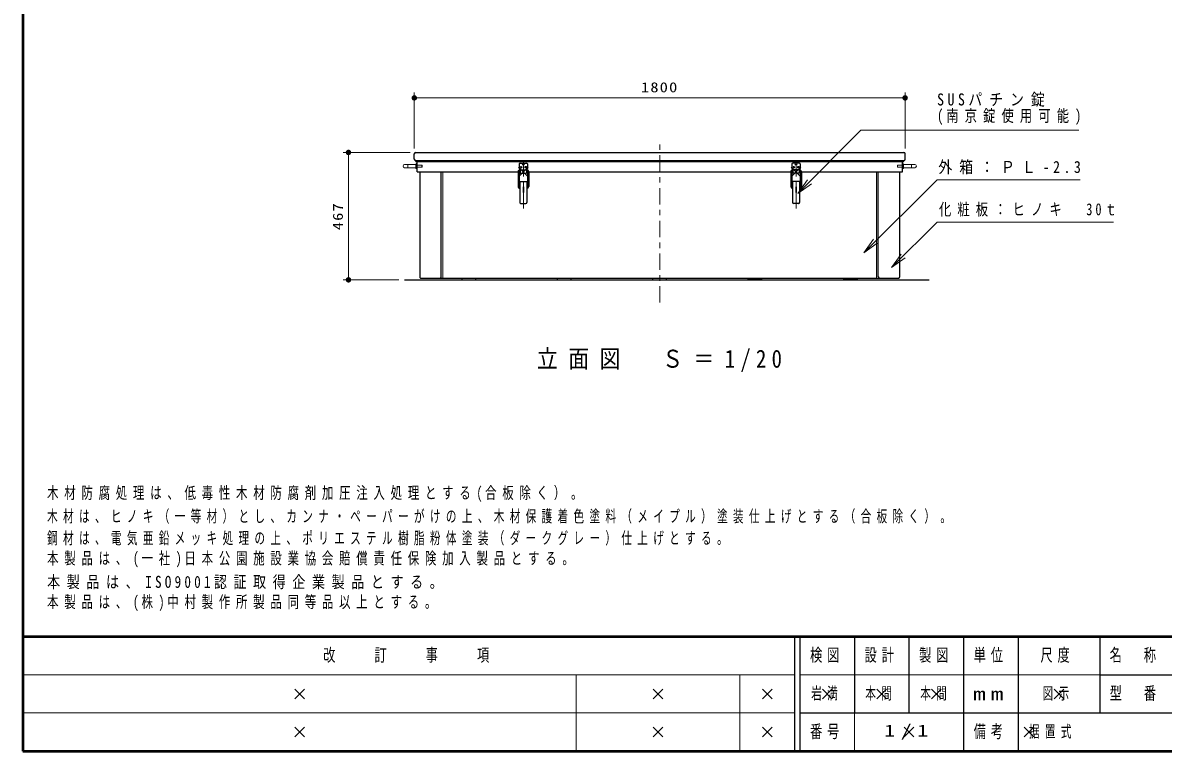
# Model space of a CAD drawing. Units: millimetres at full size, sheet at 1:20. Extents: x -7700 to 0, y 0 to 5340.
# Drawn here: x -7700 to -3518, y 0 to 2670 of the extents above; entities that cross this region are included whole.
import ezdxf

# ---------------------------------------------------------------- set-up
doc = ezdxf.new("R2010")
doc.units = ezdxf.units.MM
doc.header["$LTSCALE"] = 20
doc.linetypes.add('USER2', pattern=[6, 3, -1, 1, -1])
doc.layers.add('layer1', color=7, linetype='Continuous', lineweight=25)
doc.layers.add('layer2', color=4, linetype='Continuous', lineweight=13)
doc.layers.add('layer3', color=7, linetype='Continuous')
doc.styles.add('ＭＳ ゴシック', font='')
doc.styles.get('ＭＳ ゴシック').set_extended_font_data('MS Gothic')

# ---------------------------------------------------------------- blocks, each defined once
blk = doc.blocks.new('x')
at = {"color": 0, "linetype": 'Continuous', "lineweight": -2}
for p, q in [((-0.884, -0.884), (0.884, 0.884)), ((0.884, -0.884), (-0.884, 0.884))]:
    blk.add_line(p, q, dxfattribs=at)
blk = doc.blocks.new('open_arrow')
at = {"color": 0, "linetype": 'Continuous', "lineweight": -2}
blk.add_lwpolyline([(7.5, 1.25), (0, 0), (7.5, -1.25)], dxfattribs=at)
blk = doc.blocks.new('filled_dot')
at = {"color": 0, "linetype": 'Continuous', "lineweight": -2, "const_width": 1.25}
blk.add_lwpolyline([(-0.625, 0, 1), (0.625, 0, 1)], format="xyb", close=True, dxfattribs=at)

msp = doc.modelspace()

# ---------------------------------------------------------------- linework, layer by layer
at = {"layer": 'layer1', "lineweight": 13}
for p, q in [((-6264.12, 2209.78), (-6264.12, 2414.78)), ((-6264.12, 2394.78), (-4464.12, 2394.78)), ((-4464.12, 2209.78), (-4464.12, 2414.78)), ((-6279.12, 2194.78), (-6525.62, 2194.78)), ((-6505.62, 1727.88), (-6505.62, 2194.78)), ((-6159.26, 1733.88), (-6159.26, 2123.58)), ((-4568.97, 1733.88), (-4568.97, 2123.58)), ((-6320.45, 1727.88), (-6525.62, 1727.88))]:
    msp.add_line(p, q, dxfattribs=at)
at = {"layer": 'layer1', "linetype": 'USER2', "lineweight": 13}
for p, q in [((-5364.12, 1644.36), (-5364.12, 2238.39)), ((-5864.12, 2167.12), (-5864.12, 1988.83)), ((-4864.12, 2167.12), (-4864.12, 1988.83))]:
    msp.add_line(p, q, dxfattribs=at)
at = {"layer": 'layer1', "color": 63}
for p, q in [((-6264.12, 2169.78), (-6264.12, 2189.78)), ((-6259.12, 2194.78), (-4469.12, 2194.78)), ((-4464.12, 2169.78), (-4464.12, 2189.78)), ((-6259.12, 2164.78), (-4469.12, 2164.78))]:
    msp.add_line(p, q, dxfattribs=at)
at = {"layer": 'layer1', "color": 121, "lineweight": 13}
for p, q in [((-6287.62, 2150.78), (-6299.62, 2150.78)), ((-6299.62, 2138.78), (-6287.62, 2138.78)), ((-6287.62, 2138.78), (-6287.62, 2150.78)), ((-6258.62, 2150.78), (-6287.62, 2150.78)), ((-6287.62, 2138.78), (-6258.62, 2138.78)), ((-6257.12, 2153.78), (-6258.62, 2151.88)), ((-6258.62, 2144.78), (-6258.62, 2151.88)), ((-6258.62, 2137.68), (-6258.62, 2144.78)), ((-6258.62, 2137.68), (-6257.12, 2135.78)), ((-6254.12, 2153.78), (-6257.12, 2153.78)), ((-6257.12, 2144.78), (-6257.12, 2153.78)), ((-6257.12, 2135.78), (-6257.12, 2144.78)), ((-6257.12, 2135.78), (-6254.12, 2135.78)), ((-6254.12, 2144.78), (-6254.12, 2153.78)), ((-6236.12, 2148.78), (-6254.12, 2148.78)), ((-6254.12, 2135.78), (-6254.12, 2144.78)), ((-6254.12, 2140.78), (-6236.12, 2140.78)), ((-6236.12, 2140.78), (-6236.12, 2148.78)), ((-6235.62, 2148.28), (-6236.12, 2148.78)), ((-6236.12, 2140.78), (-6235.62, 2141.28)), ((-6235.62, 2148.28), (-6235.62, 2141.28)), ((-4492.62, 2148.28), (-4492.12, 2148.78)), ((-4492.62, 2148.28), (-4492.62, 2141.28)), ((-4492.12, 2140.78), (-4492.62, 2141.28)), ((-4492.12, 2140.78), (-4492.12, 2148.78)), ((-4492.12, 2148.78), (-4474.12, 2148.78)), ((-4474.12, 2140.78), (-4492.12, 2140.78)), ((-4474.12, 2153.78), (-4471.12, 2153.78)), ((-4474.12, 2144.78), (-4474.12, 2153.78)), ((-4474.12, 2135.78), (-4474.12, 2144.78)), ((-4471.12, 2135.78), (-4474.12, 2135.78)), ((-4471.12, 2153.78), (-4469.62, 2151.88)), ((-4471.12, 2144.78), (-4471.12, 2153.78)), ((-4471.12, 2135.78), (-4471.12, 2144.78)), ((-4469.62, 2137.68), (-4471.12, 2135.78)), ((-4469.62, 2144.78), (-4469.62, 2151.88)), ((-4469.62, 2150.78), (-4440.62, 2150.78)), ((-4469.62, 2137.68), (-4469.62, 2144.78)), ((-4440.62, 2138.78), (-4469.62, 2138.78)), ((-4440.62, 2138.78), (-4440.62, 2150.78)), ((-4440.62, 2150.78), (-4428.62, 2150.78)), ((-4428.62, 2138.78), (-4440.62, 2138.78))]:
    msp.add_line(p, q, dxfattribs=at)
at = {"layer": 'layer1'}
for p, q in [((-6259.12, 2161.58), (-6259.12, 2164.78)), ((-6259.12, 2164.78), (-4469.12, 2164.78)), ((-6259.12, 2161.58), (-4469.12, 2161.58)), ((-6254.12, 2123.58), (-6254.12, 2161.58)), ((-5879.12, 2152.58), (-5879.12, 2135.58)), ((-5876.12, 2155.58), (-5852.12, 2155.58)), ((-5849.12, 2152.58), (-5849.12, 2135.58)), ((-4879.12, 2152.58), (-4879.12, 2135.58)), ((-4852.12, 2155.58), (-4876.12, 2155.58)), ((-4849.12, 2152.58), (-4849.12, 2135.58)), ((-4474.12, 2123.58), (-4474.12, 2161.58)), ((-4469.12, 2161.58), (-4469.12, 2164.78)), ((-6254.12, 2123.58), (-5883.62, 2123.58)), ((-6244.12, 2123.58), (-6244.12, 1737.87)), ((-6165.81, 1738.88), (-6165.81, 2123.58)), ((-5883.62, 2124.58), (-5883.62, 2069.58)), ((-5879.62, 2124.58), (-5879.62, 2069.58)), ((-5877.62, 2130.58), (-5876.12, 2130.58)), ((-5877.62, 2126.58), (-5876.12, 2126.58)), ((-5876.12, 2132.58), (-5876.12, 2118.58)), ((-5876.12, 2131.58), (-5852.12, 2131.58)), ((-5876.12, 2118.58), (-5852.12, 2118.58)), ((-5852.12, 2132.58), (-5852.12, 2118.58)), ((-5852.12, 2130.58), (-5850.62, 2130.58)), ((-5852.12, 2126.58), (-5850.62, 2126.58)), ((-5848.62, 2124.58), (-5848.62, 2069.58)), ((-5844.62, 2124.58), (-5844.62, 2069.58)), ((-5844.62, 2123.58), (-4883.62, 2123.58)), ((-4883.62, 2124.58), (-4883.62, 2069.58)), ((-4879.62, 2124.58), (-4879.62, 2069.58)), ((-4876.12, 2130.58), (-4877.62, 2130.58)), ((-4876.12, 2126.58), (-4877.62, 2126.58)), ((-4876.12, 2132.58), (-4876.12, 2118.58)), ((-4852.12, 2131.58), (-4876.12, 2131.58)), ((-4852.12, 2118.58), (-4876.12, 2118.58)), ((-4852.12, 2132.58), (-4852.12, 2118.58)), ((-4850.62, 2130.58), (-4852.12, 2130.58)), ((-4850.62, 2126.58), (-4852.12, 2126.58)), ((-4848.62, 2124.58), (-4848.62, 2069.58)), ((-4844.62, 2124.58), (-4844.62, 2069.58)), ((-4844.62, 2123.58), (-4474.12, 2123.58)), ((-4562.42, 1738.88), (-4562.42, 2123.58)), ((-4484.12, 2123.58), (-4484.12, 1737.87)), ((-5877.37, 2088.58), (-5850.87, 2088.58)), ((-5877.37, 2088.58), (-5877.37, 2011.58)), ((-5865.12, 2068.58), (-5863.12, 2068.58)), ((-5865.12, 2068.58), (-5865.12, 2048.58)), ((-5863.12, 2068.58), (-5863.12, 2048.58)), ((-5850.87, 2088.58), (-5850.87, 2011.58)), ((-4850.87, 2088.58), (-4877.37, 2088.58)), ((-4877.37, 2088.58), (-4877.37, 2011.58)), ((-4863.12, 2068.58), (-4865.12, 2068.58)), ((-4865.12, 2068.58), (-4865.12, 2048.58)), ((-4863.12, 2068.58), (-4863.12, 2048.58)), ((-4850.87, 2088.58), (-4850.87, 2011.58)), ((-5873.37, 2007.58), (-5854.87, 2007.58)), ((-5865.12, 2048.58), (-5863.12, 2048.58)), ((-4854.87, 2007.58), (-4873.37, 2007.58)), ((-4863.12, 2048.58), (-4865.12, 2048.58)), ((-6300.45, 1727.88), (-4376, 1727.88)), ((-6240.12, 1733.88), (-4488.12, 1733.88)), ((-6089.12, 1727.88), (-6089.12, 1733.88)), ((-6089.12, 1727.88), (-6039.12, 1727.88)), ((-6039.12, 1727.88), (-6039.12, 1733.88)), ((-5739.12, 1727.88), (-5739.12, 1733.88)), ((-5739.12, 1727.88), (-5689.12, 1727.88)), ((-5689.12, 1727.88), (-5689.12, 1733.88)), ((-5389.12, 1727.88), (-5389.12, 1733.88)), ((-5389.12, 1727.88), (-5339.12, 1727.88)), ((-5339.12, 1727.88), (-5339.12, 1733.88)), ((-5039.12, 1727.88), (-5039.12, 1733.88)), ((-4989.12, 1727.88), (-5039.12, 1727.88)), ((-4989.12, 1727.88), (-4989.12, 1733.88)), ((-4689.12, 1727.88), (-4689.12, 1733.88)), ((-4639.12, 1727.88), (-4689.12, 1727.88)), ((-4639.12, 1727.88), (-4639.12, 1733.88))]:
    msp.add_line(p, q, dxfattribs=at)
at = {"layer": 'layer1', "lineweight": 13}
for points in [[(-4857, 2044.86), (-4625.98, 2275.88), (-3826.81, 2275.88)], [(-4615.67, 1826.89), (-4346.81, 2094.85), (-3822.07, 2094.85)], [(-4513.81, 1772.62), (-4346.81, 1939.62), (-3699.82, 1939.62)]]:
    msp.add_lwpolyline(points, dxfattribs=at)
at = {"layer": 'layer1'}
for centre in [(-5873.12, 2140.58), (-5864.12, 2150.58), (-5855.12, 2140.58), (-4873.12, 2140.58), (-4864.12, 2150.58), (-4855.12, 2140.58)]:
    msp.add_circle(centre, 3, dxfattribs=at)
at = {"layer": 'layer1', "color": 63}
for centre, start, end in [((-6259.12, 2189.78), 90, 180), ((-4469.12, 2189.78), 0, 90), ((-6259.12, 2169.78), 180, 270), ((-4469.12, 2169.78), 270, 0)]:
    msp.add_arc(centre, 5, start, end, dxfattribs=at)
at = {"layer": 'layer1', "color": 121, "lineweight": 13}
for centre, start, end in [((-6299.62, 2144.78), 90, 270), ((-4428.62, 2144.78), 270, 90)]:
    msp.add_arc(centre, 6, start, end, dxfattribs=at)
at = {"layer": 'layer1'}
for centre, radius, start, end in [((-5876.12, 2152.58), 3, 90, 180.00001), ((-5876.12, 2135.58), 3, 179.99999, 270), ((-5852.12, 2152.58), 3, 0, 90), ((-5852.12, 2135.58), 3, 270, 0), ((-4876.12, 2152.58), 3, 90, 180), ((-4876.12, 2135.58), 3, 180, 270), ((-4852.12, 2152.58), 3, 359.99999, 90), ((-4852.12, 2135.58), 3, 270, 0.00001), ((-5877.62, 2124.58), 6, 90, 180.00001), ((-5877.62, 2124.58), 2, 90, 180.00001), ((-5850.62, 2124.58), 6, 0, 90), ((-5850.62, 2124.58), 2, 0, 90), ((-4877.62, 2124.58), 6, 90, 180), ((-4877.62, 2124.58), 2, 90, 180), ((-4850.62, 2124.58), 6, 359.99999, 90), ((-4850.62, 2124.58), 2, 359.99999, 90), ((-5877.62, 2069.58), 6, 179.99999, 270), ((-5877.62, 2069.58), 2, 179.99999, 270), ((-5850.62, 2069.58), 2, 270, 0), ((-5850.62, 2069.58), 6, 270, 0), ((-4877.62, 2069.58), 6, 180, 270), ((-4877.62, 2069.58), 2, 180, 270), ((-4850.62, 2069.58), 2, 270, 0.00001), ((-4850.62, 2069.58), 6, 270, 0.00001), ((-5873.37, 2011.58), 4, 179.99999, 270), ((-5854.87, 2011.58), 4, 270, 0), ((-4873.37, 2011.58), 4, 180, 270), ((-4854.87, 2011.58), 4, 270, 0.00001), ((-6240.12, 1737.88), 4, 179.84112, 270), ((-6170.81, 1738.88), 5, 270, 0), ((-4557.42, 1738.88), 5, 180, 270), ((-4488.12, 1737.88), 4, 270, 0.15888)]:
    msp.add_arc(centre, radius, start, end, dxfattribs=at)
at = {"layer": 'layer2', "color": 7, "lineweight": 50}
for p, q in [((-7700, 5340), (-7700, 0)), ((-7700, 420), (0, 420)), ((-7700, 0), (0, 0))]:
    msp.add_line(p, q, dxfattribs=at)
at = {"layer": 'layer2', "color": 6, "lineweight": 25}
for p, q in [((-4870, 420), (-4870, 0)), ((-4850, 420), (-4850, 0)), ((-4650, 420), (-4650, 140)), ((-4450, 420), (-4450, 140)), ((-4250, 420), (-4250, 0)), ((-4050, 420), (-4050, 140)), ((-3750, 420), (-3750, 140)), ((-3750, 280), (-1400, 280)), ((-4850, 140), (0, 140))]:
    msp.add_line(p, q, dxfattribs=at)
at = {"layer": 'layer2', "color": 7}
for p, q in [((-7700, 280), (-4870, 280)), ((-5670, 280), (-5670, 0)), ((-5070, 280), (-5070, 0)), ((-4850, 280), (-3750, 280)), ((-7700, 140), (-4870, 140)), ((-4650, 140), (-4650, 0))]:
    msp.add_line(p, q, dxfattribs=at)
at = {"layer": 'layer2', "color": 7, "lineweight": 25}
msp.add_line((-4050, 140), (-4050, 0), dxfattribs=at)

# ---------------------------------------------------------------- block references
at = {"layer": 'layer1', "lineweight": 13, "xscale": 8, "yscale": 8}
msp.add_blockref('filled_dot', (-6264.12, 2394.78), dxfattribs=at)
for name, p, rotation in [('filled_dot', (-4464.12, 2394.78), 180), ('filled_dot', (-6505.62, 2194.78), 270), ('open_arrow', (-4857, 2044.86), 45), ('open_arrow', (-4615.67, 1826.89), 44.9), ('open_arrow', (-4513.81, 1772.62), 45), ('filled_dot', (-6505.62, 1727.88), 90)]:
    msp.add_blockref(name, p, dxfattribs=dict(at, rotation=rotation))
at = {"layer": 'layer1', "xscale": 20, "yscale": 20}
for p in [(-5864.12, 2123.58), (-4864.12, 2123.58)]:
    msp.add_blockref('x', p, dxfattribs=at)
at = {"layer": 'layer2', "color": 7, "xscale": 20, "yscale": 20}
for p in [(-6685, 210), (-5370, 210), (-4970, 210), (-4750, 210), (-4550, 210), (-4350, 210), (-3900, 210), (-6685, 70), (-5370, 70), (-4970, 70), (-4450, 70), (-4010, 70)]:
    msp.add_blockref('x', p, dxfattribs=at)

# ---------------------------------------------------------------- texts
at = {"layer": 'layer1', "style": 'ＭＳ ゴシック'}
for s, insert, char_height, attachment_point in [('\\T1.15;\\W1.2;1800', (-5364.12, 2414.78), 36.66, 8), ('\\T1.5;\\W0.85;SUSパチン錠', (-4346.81, 2361.88), 43.99, 7), ('\\T1.5;\\W0.75;(南京錠使用可能)', (-4346.81, 2295.88), 43.99, 7), ('\\T1.5;\\W0.85;外箱：ＰＬ-2.3', (-4342.07, 2114.85), 43.99, 7), ('\\T1.5;\\W0.75;化粧板：ヒノキ\u300030ｔ', (-4339.82, 1959.62), 43.99, 7), ('\\T1.5;\\W0.85;立面図\u3000Ｓ＝1/20', (-5814.12, 1430.64), 65.98, 4), ('\\T1.5;\\W0.7;木材防腐処理は、低毒性木材防腐剤加圧注入処理とする(合板除く）。', (-7611.01, 913.69), 43.99, 7), ('\\T1.5;\\W0.65;木材は、ヒノキ（一等材）とし、カンナ・ペーパーがけの上、木材保護着色塗料（メイプル）塗装仕上げとする（合板除く）。', (-7611.01, 833.69), 43.99, 7), ('\\T1.5;\\W0.65;鋼材は、電気亜鉛メッキ処理の上、ポリエステル樹脂粉体塗装（ダークグレー）仕上げとする。', (-7611.01, 753.69), 43.99, 7), ('\\T1.5;\\W0.7;本製品は、(一社)日本公園施設業協会賠償責任保険加入製品とする。', (-7611.01, 673.69), 43.99, 7), ('\\T1.5;\\W0.8;本製品は、ISO9001認証取得企業製品とする。', (-7611.01, 593.69), 43.99, 7), ('\\T1.5;\\W0.7;本製品は、(株)中村製作所製品同等品以上とする。', (-7611.01, 513.69), 43.99, 7), ('\\T1.5;\\W0.65;本間', (-4610, 210), 43.99, 4), ('\\T1.5;\\W0.65;据置式', (-4010, 70), 43.99, 4)]:
    msp.add_mtext(s, dxfattribs=dict(at, insert=insert, char_height=char_height, attachment_point=attachment_point))
at = {"layer": 'layer1', "insert": (-6525.62, 1961.33), "char_height": 36.66, "attachment_point": 8, "rotation": 90, "style": 'ＭＳ ゴシック'}
msp.add_mtext('\\T1.15;\\W1.2;467', dxfattribs=at)
at = {"layer": 'layer2', "char_height": 46.92, "attachment_point": 5, "style": 'ＭＳ ゴシック'}
for s, insert in [('\\T1.4;\\W0.7;改\u3000\u3000訂\u3000\u3000事\u3000\u3000項', (-6285, 350)), ('\\T1.4;\\W0.7;検図', (-4750, 350)), ('\\T1.4;\\W0.7;設計', (-4550, 350)), ('\\T1.4;\\W0.7;製図', (-4350, 350)), ('\\T1.4;\\W0.7;単位', (-4150, 350)), ('\\T1.4;\\W0.7;尺度', (-3905, 350)), ('\\T1.4;\\W0.7;名\u3000称', (-3620, 350)), ('\\T1.4;\\W1.45;mm', (-4150, 210)), ('\\T1.4;\\W0.7;型\u3000番', (-3620, 210)), ('\\T1.4;\\W0.7;番号', (-4750, 70)), ('\\T1.4;\\W0.7;備考', (-4150, 70))]:
    msp.add_mtext(s, dxfattribs=dict(at, insert=insert))
at = {"layer": 'layer3', "char_height": 43.99, "style": 'ＭＳ ゴシック'}
for s, insert, attachment_point in [('\\T1.5;\\W0.65;岩満', (-4750, 210), 5), ('\\T1.5;\\W0.65;本間', (-4350, 210), 5), ('\\T1.5;\\W0.65;図示', (-3960, 210), 4), ('\\T1.5;\\W1.35;1/1', (-4450, 70), 5)]:
    msp.add_mtext(s, dxfattribs=dict(at, insert=insert, attachment_point=attachment_point))

doc.saveas('drawing.dxf')
